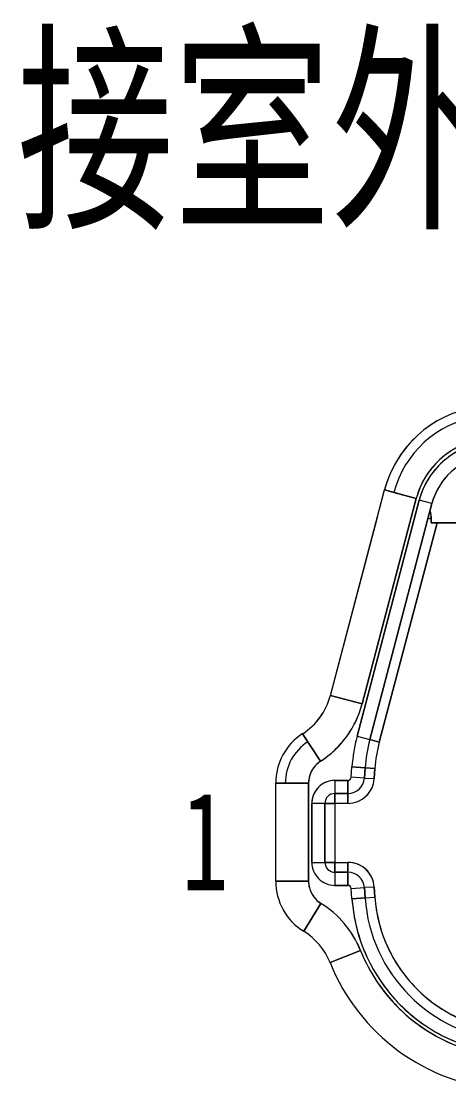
# Model space of a CAD drawing. Header units: inches. Extents: x 47316 to 59086, y 3141 to 11743.
# Drawn here: x 51637.14 to 51650.16, y 9534.37 to 9566.93 of the extents above; entities that cross this region are included whole.
import ezdxf

# ---------------------------------------------------------------- set-up
doc = ezdxf.new("R2010")
doc.units = ezdxf.units.IN
doc.header["$MEASUREMENT"] = 0
doc.styles.add('MtX_FangSong_GB2312', font='')
doc.styles.get('MtX_FangSong_GB2312').set_extended_font_data('FangSong_GB2312')

msp = doc.modelspace()

# ---------------------------------------------------------------- linework, layer by layer
at = {"color": 0, "lineweight": 15, "ltscale": 0.000280168}
msp.add_line((51649.757, 9554.716), (51649.766, 9554.723), dxfattribs=at)
at = {"color": 0, "lineweight": 15, "ltscale": 0.000261038}
msp.add_line((51649.766, 9554.723), (51649.775, 9554.727), dxfattribs=at)
at = {"color": 0, "lineweight": 15, "ltscale": 0.161818}
for p, q in [((51646.558, 9546.383), (51648.206, 9552.643)), ((51646.558, 9546.383), (51648.206, 9552.643)), ((51647.525, 9546.129), (51649.173, 9552.388)), ((51649.173, 9552.388), (51647.525, 9546.129))]:
    msp.add_line(p, q, dxfattribs=at)
at = {"color": 0, "lineweight": 15, "ltscale": 0.014004}
msp.add_line((51648.063, 9552.101), (51648.206, 9552.643), dxfattribs=at)
at = {"color": 0, "lineweight": 15, "ltscale": 0.000757279}
msp.add_line((51648.206, 9552.643), (51648.214, 9552.672), dxfattribs=at)
at = {"color": 0, "lineweight": 15, "ltscale": 0.00734}
msp.add_line((51648.206, 9552.643), (51648.49, 9552.568), dxfattribs=at)
at = {"color": 0, "lineweight": 15, "ltscale": 0.025}
for p, q in [((51649.173, 9552.388), (51648.206, 9552.643)), ((51646.558, 9546.383), (51647.525, 9546.129)), ((51647.525, 9546.129), (51646.558, 9546.383)), ((51645.89, 9543.708), (51644.89, 9543.708)), ((51645.89, 9540.723), (51644.89, 9540.723)), ((51644.89, 9540.723), (51645.89, 9540.723)), ((51645.743, 9539.193), (51646.269, 9540.043)), ((51646.269, 9540.043), (51645.743, 9539.193))]:
    msp.add_line(p, q, dxfattribs=at)
at = {"color": 0, "lineweight": 15, "ltscale": 0.017669}
msp.add_line((51648.49, 9552.568), (51649.173, 9552.388), dxfattribs=at)
at = {"color": 0, "lineweight": 15, "ltscale": 0.186048}
for p, q in [((51649.263, 9552.335), (51647.368, 9545.138)), ((51647.368, 9545.138), (51649.263, 9552.335))]:
    msp.add_line(p, q, dxfattribs=at)
at = {"color": 0, "lineweight": 15, "ltscale": 0.18603}
for p, q in [((51649.649, 9552.232), (51647.755, 9545.036)), ((51647.755, 9545.036), (51649.649, 9552.232))]:
    msp.add_line(p, q, dxfattribs=at)
at = {"color": 0, "lineweight": 15, "ltscale": 0.010002}
for p, q in [((51649.648, 9552.233), (51649.261, 9552.335)), ((51649.648, 9552.232), (51649.262, 9552.335)), ((51647.212, 9544.204), (51647.611, 9544.175)), ((51647.611, 9544.175), (51647.212, 9544.204)), ((51647.213, 9540.182), (51647.612, 9540.211)), ((51647.612, 9540.211), (51647.213, 9540.182))]:
    msp.add_line(p, q, dxfattribs=at)
at = {"color": 0, "lineweight": 15, "ltscale": 0.001282}
msp.add_line((51649.662, 9552.282), (51649.649, 9552.232), dxfattribs=at)
msp.add_line((51649.662, 9552.282), (51649.649, 9552.232), dxfattribs=at)
at = {"color": 0, "lineweight": 15, "ltscale": 0.008547}
msp.add_line((51647.976, 9551.77), (51648.063, 9552.101), dxfattribs=at)
at = {"color": 0, "lineweight": 15, "ltscale": 0.000926835}
msp.add_line((51649.585, 9551.989), (51649.601, 9551.956), dxfattribs=at)
at = {"color": 0, "lineweight": 15, "ltscale": 0.0009162}
msp.add_line((51649.602, 9551.962), (51649.587, 9551.996), dxfattribs=at)
at = {"color": 0, "lineweight": 15, "ltscale": 0.001354}
for p, q in [((51649.621, 9551.789), (51649.622, 9551.843)), ((51649.622, 9551.843), (51649.622, 9551.789))]:
    msp.add_line(p, q, dxfattribs=at)
at = {"color": 0, "lineweight": 15, "ltscale": 0.139266}
msp.add_line((51646.558, 9546.383), (51647.976, 9551.77), dxfattribs=at)
at = {"color": 0, "lineweight": 15, "ltscale": 0.000261371}
msp.add_line((51647.976, 9551.77), (51647.979, 9551.78), dxfattribs=at)
at = {"color": 0, "lineweight": 15, "ltscale": 0.172771}
msp.add_line((51649.804, 9551.643), (51648.044, 9544.96), dxfattribs=at)
at = {"color": 0, "lineweight": 15, "ltscale": 0.17277}
msp.add_line((51648.044, 9544.96), (51649.803, 9551.643), dxfattribs=at)
at = {"color": 0, "lineweight": 15, "ltscale": 0.00245}
msp.add_line((51649.526, 9551.767), (51649.621, 9551.789), dxfattribs=at)
at = {"color": 0, "lineweight": 15, "ltscale": 0.002455}
msp.add_line((51649.622, 9551.789), (51649.526, 9551.767), dxfattribs=at)
at = {"color": 0, "lineweight": 15, "ltscale": 0.003642}
for p, q in [((51649.622, 9551.789), (51649.622, 9551.643)), ((51649.622, 9551.643), (51649.622, 9551.789))]:
    msp.add_line(p, q, dxfattribs=at)
at = {"color": 0, "lineweight": 15, "ltscale": 0.004532}
msp.add_line((51649.622, 9551.643), (51649.804, 9551.643), dxfattribs=at)
at = {"color": 0, "lineweight": 15, "ltscale": 0.004526}
msp.add_line((51649.803, 9551.643), (51649.622, 9551.643), dxfattribs=at)
at = {"color": 0, "lineweight": 15, "ltscale": 0.033945}
msp.add_line((51649.782, 9551.643), (51651.14, 9551.643), dxfattribs=at)
at = {"color": 0, "lineweight": 15, "ltscale": 0.033401}
for p, q in [((51649.804, 9551.643), (51651.14, 9551.643)), ((51651.14, 9551.643), (51649.804, 9551.643))]:
    msp.add_line(p, q, dxfattribs=at)
at = {"color": 0, "lineweight": 15, "ltscale": 0.000354767}
msp.add_line((51648.12, 9547.995), (51648.12, 9548.01), dxfattribs=at)
at = {"color": 0, "lineweight": 15, "ltscale": 0.007328}
msp.add_line((51645.868, 9544.971), (51645.71, 9545.217), dxfattribs=at)
at = {"color": 0, "lineweight": 15, "ltscale": 0.024765}
msp.add_line((51646.25, 9544.383), (51645.711, 9545.214), dxfattribs=at)
at = {"color": 0, "lineweight": 15, "ltscale": 0.025001}
msp.add_line((51645.711, 9545.214), (51646.255, 9544.375), dxfattribs=at)
at = {"color": 0, "lineweight": 15, "ltscale": 0.010001}
for p, q in [((51647.368, 9545.138), (51647.754, 9545.036)), ((51647.368, 9545.138), (51647.755, 9545.036)), ((51647.092, 9543.393), (51647.091, 9543.793)), ((51647.091, 9543.793), (51647.092, 9543.393)), ((51646.39, 9543.093), (51645.99, 9543.093)), ((51646.39, 9543.093), (51645.99, 9543.093)), ((51645.99, 9541.293), (51646.39, 9541.293)), ((51645.99, 9541.293), (51646.39, 9541.293)), ((51647.192, 9540.499), (51647.591, 9540.523)), ((51647.192, 9540.499), (51647.591, 9540.523))]:
    msp.add_line(p, q, dxfattribs=at)
at = {"color": 0, "lineweight": 15, "ltscale": 0.007498}
for p, q in [((51648.044, 9544.96), (51647.754, 9545.036)), ((51646.69, 9543.093), (51646.39, 9543.093)), ((51646.39, 9543.093), (51646.69, 9543.093))]:
    msp.add_line(p, q, dxfattribs=at)
at = {"color": 0, "lineweight": 15, "ltscale": 0.007505}
msp.add_line((51647.754, 9545.036), (51648.044, 9544.96), dxfattribs=at)
at = {"color": 0, "lineweight": 15, "ltscale": 0.017672}
msp.add_line((51646.253, 9544.378), (51645.868, 9544.971), dxfattribs=at)
at = {"color": 0, "lineweight": 15, "ltscale": 8.44385e-05}
msp.add_line((51646.255, 9544.375), (51646.253, 9544.378), dxfattribs=at)
at = {"color": 0, "lineweight": 15, "ltscale": 0.001661}
msp.add_line((51646.091, 9544.235), (51646.138, 9544.283), dxfattribs=at)
at = {"color": 0, "lineweight": 15, "ltscale": 0.007945}
for p, q in [((51647.191, 9543.887), (51647.212, 9544.204)), ((51647.191, 9543.887), (51647.212, 9544.204)), ((51647.213, 9540.182), (51647.192, 9540.499)), ((51647.213, 9540.182), (51647.192, 9540.499))]:
    msp.add_line(p, q, dxfattribs=at)
at = {"color": 0, "lineweight": 15, "ltscale": 0.007832}
for p, q in [((51647.591, 9543.863), (51647.611, 9544.175)), ((51647.611, 9544.175), (51647.591, 9543.863))]:
    msp.add_line(p, q, dxfattribs=at)
at = {"color": 0, "lineweight": 15, "ltscale": 0.007499}
for p, q in [((51647.91, 9544.154), (51647.611, 9544.175)), ((51647.611, 9544.175), (51647.91, 9544.154))]:
    msp.add_line(p, q, dxfattribs=at)
at = {"color": 0, "lineweight": 15, "ltscale": 0.007747}
for p, q in [((51647.89, 9543.845), (51647.91, 9544.154)), ((51647.91, 9544.154), (51647.89, 9543.845)), ((51647.911, 9540.232), (51647.89, 9540.541)), ((51647.89, 9540.541), (51647.911, 9540.232))]:
    msp.add_line(p, q, dxfattribs=at)
at = {"color": 0, "lineweight": 15, "ltscale": 0.00733}
msp.add_line((51644.89, 9543.708), (51645.183, 9543.708), dxfattribs=at)
at = {"color": 0, "lineweight": 15, "ltscale": 0.074613}
msp.add_line((51644.89, 9540.723), (51644.89, 9543.708), dxfattribs=at)
msp.add_line((51644.89, 9540.723), (51644.89, 9543.708), dxfattribs=at)
at = {"color": 0, "lineweight": 15, "ltscale": 0.074635}
msp.add_line((51644.89, 9540.722), (51644.89, 9543.708), dxfattribs=at)
at = {"color": 0, "lineweight": 15, "ltscale": 0.01767}
msp.add_line((51645.183, 9543.708), (51645.89, 9543.708), dxfattribs=at)
at = {"color": 0, "lineweight": 15, "ltscale": 0.074612}
for p, q in [((51645.89, 9540.723), (51645.89, 9543.708)), ((51645.89, 9543.708), (51645.89, 9540.723))]:
    msp.add_line(p, q, dxfattribs=at)
at = {"color": 0, "lineweight": 15, "ltscale": 0.01}
for p, q in [((51646.69, 9543.793), (51646.69, 9543.393)), ((51646.69, 9543.793), (51646.69, 9543.393)), ((51647.591, 9543.863), (51647.191, 9543.887)), ((51647.591, 9543.863), (51647.191, 9543.887)), ((51646.69, 9540.993), (51646.69, 9540.593)), ((51646.69, 9540.993), (51646.69, 9540.593)), ((51647.092, 9540.593), (51647.092, 9540.993))]:
    msp.add_line(p, q, dxfattribs=at)
at = {"color": 0, "lineweight": 15, "ltscale": 0.010031}
for p, q in [((51647.091, 9543.793), (51646.69, 9543.793)), ((51646.69, 9543.793), (51647.091, 9543.793)), ((51646.69, 9541.293), (51647.092, 9541.293)), ((51646.69, 9541.293), (51647.092, 9541.293)), ((51646.69, 9540.993), (51647.092, 9540.993)), ((51646.69, 9540.993), (51647.092, 9540.993)), ((51647.092, 9540.993), (51646.69, 9540.993))]:
    msp.add_line(p, q, dxfattribs=at)
at = {"color": 0, "lineweight": 15, "ltscale": 0.0075}
for p, q in [((51647.591, 9543.863), (51647.89, 9543.845)), ((51647.591, 9543.863), (51647.89, 9543.845)), ((51646.69, 9543.093), (51646.69, 9543.393)), ((51646.69, 9543.393), (51646.69, 9543.093)), ((51647.092, 9543.093), (51647.091, 9543.393)), ((51647.091, 9543.393), (51647.092, 9543.093)), ((51646.69, 9540.993), (51646.69, 9541.293)), ((51646.69, 9541.293), (51646.69, 9540.993)), ((51647.092, 9541.293), (51647.092, 9540.993)), ((51647.092, 9540.993), (51647.092, 9541.293)), ((51647.89, 9540.541), (51647.591, 9540.523)), ((51647.89, 9540.541), (51647.591, 9540.523))]:
    msp.add_line(p, q, dxfattribs=at)
at = {"color": 0, "lineweight": 15, "ltscale": 0.010034}
for p, q in [((51647.092, 9543.393), (51646.69, 9543.393)), ((51646.69, 9543.393), (51647.092, 9543.393)), ((51647.092, 9543.093), (51646.69, 9543.093)), ((51647.092, 9543.093), (51646.69, 9543.093)), ((51646.69, 9540.593), (51647.092, 9540.593)), ((51647.092, 9540.593), (51646.69, 9540.593))]:
    msp.add_line(p, q, dxfattribs=at)
at = {"color": 0, "lineweight": 15, "ltscale": 0.045}
for p, q in [((51645.99, 9543.093), (51645.99, 9541.293)), ((51645.99, 9541.293), (51645.99, 9543.093)), ((51646.39, 9543.093), (51646.39, 9541.293)), ((51646.39, 9541.293), (51646.39, 9543.093)), ((51646.69, 9543.093), (51646.69, 9541.293)), ((51646.69, 9543.093), (51646.69, 9541.293))]:
    msp.add_line(p, q, dxfattribs=at)
at = {"color": 0, "lineweight": 15, "ltscale": 0.007501}
for p, q in [((51646.39, 9541.293), (51646.69, 9541.293)), ((51646.69, 9541.293), (51646.39, 9541.293))]:
    msp.add_line(p, q, dxfattribs=at)
at = {"color": 0, "lineweight": 15, "ltscale": 0.005}
for p, q in [((51647.092, 9540.993), (51647.092, 9540.793)), ((51647.092, 9540.793), (51647.092, 9540.593))]:
    msp.add_line(p, q, dxfattribs=at)
at = {"color": 0, "lineweight": 15, "ltscale": 0.000364736}
msp.add_line((51645.891, 9540.708), (51645.89, 9540.722), dxfattribs=at)
at = {"color": 0, "lineweight": 15, "ltscale": 0.007831}
for p, q in [((51647.612, 9540.211), (51647.591, 9540.523)), ((51647.591, 9540.523), (51647.612, 9540.211))]:
    msp.add_line(p, q, dxfattribs=at)
at = {"color": 0, "lineweight": 15, "ltscale": 0.001915}
msp.add_line((51646.112, 9540.171), (51646.062, 9540.228), dxfattribs=at)
at = {"color": 0, "lineweight": 15, "ltscale": 0.007502}
msp.add_line((51647.612, 9540.211), (51647.911, 9540.232), dxfattribs=at)
msp.add_line((51647.612, 9540.211), (51647.911, 9540.232), dxfattribs=at)
at = {"color": 0, "lineweight": 15, "ltscale": 0.001735}
msp.add_line((51646.269, 9540.043), (51646.212, 9540.082), dxfattribs=at)
at = {"color": 0, "lineweight": 15, "ltscale": 0.024999}
msp.add_line((51646.546, 9538.238), (51647.474, 9538.61), dxfattribs=at)
at = {"color": 0, "lineweight": 15, "ltscale": 0.025002}
msp.add_line((51647.474, 9538.61), (51646.546, 9538.238), dxfattribs=at)
at = {"color": 0, "lineweight": 15}
for centre, radius, start, end in [((51651.542, 9551.764), 3.45, 99.4289, 165.2422), ((51651.542, 9551.764), 3.156, 99.4289, 165.2422), ((51651.66, 9551.6), 3.652, 121.2461, 127.2868), ((51651.663, 9551.595), 3.658, 121.2361, 127.1774), ((51651.543, 9551.764), 3.451, 133.8298, 165.2413), ((51651.542, 9551.764), 2.45, 99.4366, 165.248), ((51651.581, 9551.72), 2.4, 99.3336, 165.1417), ((51651.535, 9551.775), 2.437, 115.5019, 132.3884), ((51651.574, 9551.73), 2.388, 115.7449, 132.2784), ((51651.533, 9551.772), 2.437, 132.3017, 149.1868), ((51651.572, 9551.727), 2.388, 132.1969, 148.7304), ((51651.581, 9551.72), 2, 99.3259, 165.1417), ((51651.581, 9551.72), 2, 99.326, 165.1417), ((51651.533, 9551.768), 2.44, 149.1121, 165.2844), ((51651.57, 9551.724), 2.388, 148.649, 165.1825), ((51651.59, 9551.713), 2.011, 140.1781, 151.3237), ((51651.588, 9551.717), 2.008, 151.3802, 163.6461), ((51649.323, 9551.843), 0.3, 359.9675, 22.0112), ((51649.277, 9551.847), 0.345, 359.3631, 19.5462), ((51644.624, 9546.893), 2, 302.9444, 345.246), ((51644.623, 9546.893), 2.001, 302.9475, 345.2363), ((51644.624, 9546.893), 2, 302.9443, 345.2458), ((51644.652, 9546.88), 2.97, 323.9885, 345.3516), ((51644.662, 9546.876), 2.959, 334.6728, 345.3767), ((51644.584, 9546.922), 3.049, 324.0848, 329.3205), ((51644.656, 9546.879), 2.965, 329.3326, 334.6631), ((51646.69, 9543.708), 1.8, 123.014, 180.005), ((51646.69, 9543.708), 1.8, 123.014, 180.005), ((51646.69, 9543.708), 1.8, 123.014, 180.0049), ((51644.64, 9546.876), 2.977, 302.8603, 324.1782), ((51644.622, 9546.894), 3.002, 313.3392, 324.0845), ((51644.628, 9546.889), 2.994, 313.4199, 324.1082), ((51644.644, 9546.872), 2.971, 313.5216, 324.1933), ((51652.299, 9543.839), 5.1, 165.2462, 175.9009), ((51652.289, 9543.841), 5.089, 165.2352, 175.912), ((51652.299, 9543.839), 4.7, 165.2458, 175.9009), ((51652.299, 9543.839), 4.7, 165.2383, 175.8934), ((51646.69, 9543.708), 1.507, 123.0578, 180.005), ((51644.646, 9546.871), 2.969, 308.1887, 313.5117), ((51652.34, 9543.833), 4.442, 165.2958, 175.8509), ((51652.299, 9543.839), 4.4, 165.2458, 175.9009), ((51646.69, 9543.708), 0.8, 123.1015, 180.005), ((51646.683, 9543.708), 0.793, 122.6762, 179.9846), ((51646.683, 9543.708), 0.792, 122.6459, 153.3816), ((51644.601, 9546.929), 3.043, 302.9392, 308.1827), ((51646.676, 9543.71), 0.785, 153.2737, 180.1539), ((51646.683, 9543.708), 0.793, 154.5351, 178.2992), ((51646.682, 9543.708), 0.791, 170.7259, 180.0023), ((51646.69, 9543.093), 0.7, 90.005, 180.005), ((51646.686, 9543.099), 0.693, 112.3943, 135.1156), ((51646.689, 9543.1), 0.693, 89.8943, 112.6157), ((51647.091, 9543.893), 0.1, 270.005, 356.5489), ((51647.091, 9543.893), 0.5, 270.0053, 356.5493), ((51647.091, 9543.893), 0.5, 270.005, 356.5489), ((51647.091, 9543.893), 0.8, 270.005, 356.5489), ((51647.092, 9543.89), 0.0974, 269.5976, 314.0271), ((51647.094, 9543.892), 0.0974, 312.5268, 356.9563), ((51647.094, 9543.892), 0.798, 334.883, 356.5837), ((51646.685, 9543.097), 0.693, 134.8943, 157.6156), ((51646.69, 9543.093), 0.3, 90.0045, 180.0043), ((51646.69, 9543.093), 0.3, 90.005, 180.005), ((51647.097, 9543.889), 0.793, 313.1792, 335.0009), ((51646.684, 9543.094), 0.693, 157.3943, 180.1157), ((51647.093, 9543.888), 0.795, 269.9252, 291.7062), ((51647.095, 9543.887), 0.793, 291.5432, 313.3649), ((51646.69, 9541.293), 0.7, 180.005, 270.005), ((51646.684, 9541.292), 0.693, 179.8943, 202.6157), ((51646.69, 9541.293), 0.3, 180.0043, 270.0055), ((51646.69, 9541.293), 0.3, 180.005, 270.005), ((51647.092, 9540.493), 0.8, 3.4611, 90.005), ((51647.092, 9540.495), 0.798, 68.3391, 90.0398), ((51647.095, 9540.499), 0.793, 46.6353, 68.457), ((51646.685, 9541.289), 0.693, 202.3943, 225.1156), ((51646.687, 9541.287), 0.693, 224.8943, 247.6157), ((51647.092, 9540.493), 0.5, 3.4615, 90.0047), ((51647.092, 9540.493), 0.5, 3.4611, 90.005), ((51647.097, 9540.497), 0.793, 24.9993, 46.821), ((51647.097, 9540.494), 0.795, 3.3813, 25.1623), ((51646.69, 9540.723), 1.8, 180.0069, 238.2284), ((51646.69, 9540.723), 1.8, 180.0068, 238.2284), ((51646.69, 9540.723), 1.8, 180.0351, 238.2284), ((51646.675, 9540.72), 0.785, 179.7646, 194.5741), ((51646.69, 9540.723), 0.8, 180.0728, 186.2443), ((51646.686, 9540.722), 0.796, 179.9241, 209.1904), ((51646.699, 9540.728), 0.81, 194.7047, 209.1056), ((51646.689, 9541.286), 0.693, 247.3943, 270.1157), ((51647.092, 9540.493), 0.1, 3.4611, 90.005), ((51647.092, 9540.496), 0.0974, 45.9829, 90.4124), ((51647.094, 9540.494), 0.0974, 3.0537, 47.4832), ((51646.684, 9540.718), 0.792, 209.0002, 238.4173), ((51646.698, 9540.726), 0.808, 209.0236, 218.0292), ((51646.696, 9540.732), 0.81, 223.8701, 238.223), ((51646.69, 9540.723), 0.8, 229.338, 235.4772), ((51652.299, 9540.547), 5.1, 184.1091, 265.4152), ((51652.29, 9540.546), 5.09, 184.0995, 194.2819), ((51652.299, 9540.547), 4.7, 184.109, 265.4152), ((51652.299, 9540.547), 4.7, 184.1091, 265.4152), ((51652.274, 9540.541), 4.374, 184.0495, 203.8342), ((51652.299, 9540.547), 4.4, 184.1091, 265.4152), ((51644.69, 9537.493), 3, 21.8706, 58.2284), ((51644.698, 9537.503), 2.987, 39.9955, 58.2543), ((51644.69, 9537.493), 2, 21.8706, 58.2284), ((51644.69, 9537.493), 2, 21.8706, 58.2284), ((51644.69, 9537.493), 2, 21.8706, 58.2284), ((51644.701, 9537.499), 2.987, 21.8447, 40.1034), ((51652.29, 9540.544), 5.09, 194.2628, 204.4452), ((51644.698, 9537.497), 2.991, 22.5221, 32.2138), ((51652.284, 9540.539), 5.183, 201.8444, 217.471), ((51652.299, 9540.547), 5.2, 201.8706, 265.4152), ((51652.292, 9540.543), 4.391, 203.7661, 214.1911), ((51652.299, 9540.547), 6.2, 201.8706, 265.4152), ((51652.299, 9540.547), 6.2, 201.8706, 265.4152), ((51652.299, 9540.547), 6.2, 201.8705, 265.4152), ((51652.291, 9540.543), 5.09, 204.426, 214.6084), ((51652.293, 9540.542), 4.391, 214.1702, 224.7738), ((51652.292, 9540.541), 5.09, 214.5893, 224.7717), ((51652.295, 9540.543), 5.194, 217.4415, 225.509), ((51652.294, 9540.54), 4.391, 224.7522, 235.3559), ((51652.293, 9540.54), 5.09, 224.7526, 234.935), ((51652.295, 9540.54), 4.391, 235.3347, 245.76), ((51652.295, 9540.543), 5.194, 225.4994, 233.6485), ((51652.296, 9540.542), 5.194, 233.6387, 241.7879), ((51652.295, 9540.539), 5.09, 234.9158, 245.0982), ((51652.297, 9540.542), 5.194, 241.7782, 249.8459), ((51652.296, 9540.538), 5.09, 245.0791, 255.2615)]:
    msp.add_arc(centre, radius, start, end, dxfattribs=at)

# ---------------------------------------------------------------- texts
at = {"lineweight": 15, "style": 'MtX_FangSong_GB2312', "width": 0.7}
msp.add_text('接室外温度传感器', height=5, dxfattribs=at).set_placement((51637.01, 9561.129))
at = {"color": 0, "lineweight": 15, "style": 'MtX_FangSong_GB2312', "width": 0.7}
msp.add_text('1', height=3, dxfattribs=at).set_placement((51642.022, 9540.446))

doc.saveas('drawing.dxf')
